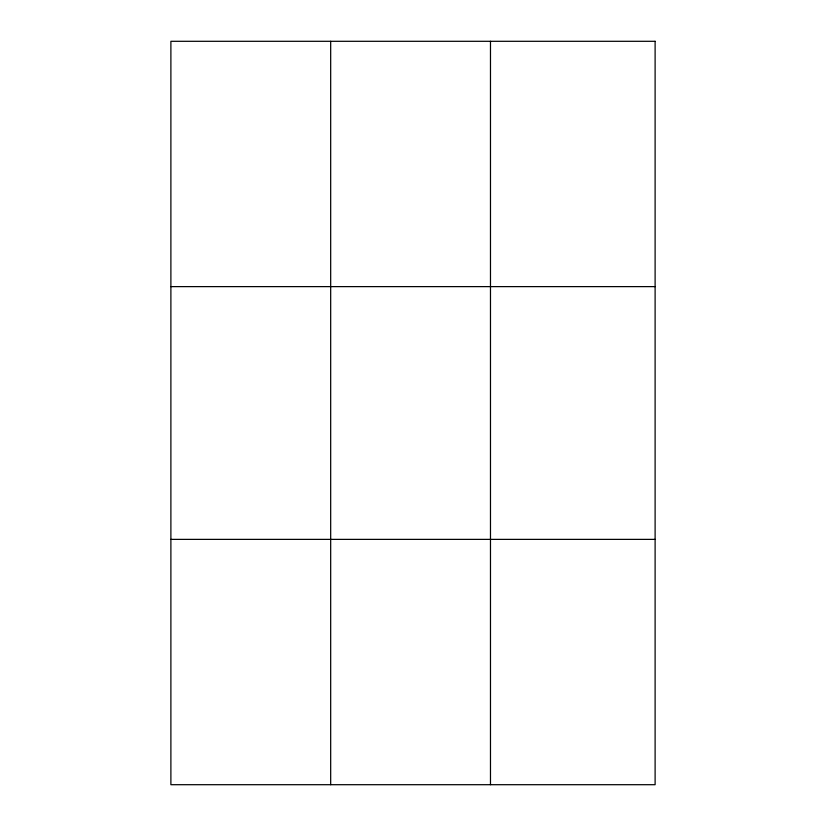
<?xml version="1.0" encoding="UTF-8"?>
<svg xmlns="http://www.w3.org/2000/svg" width="826" height="826" viewBox="0 0 826 826"><rect width="100%" height="100%" fill="white"/><g stroke="black" fill="none" stroke-linecap="round" stroke-linejoin="round"><path stroke-width="1.24" d="M330.679 784.7L330.679 41.3M490.479 784.7L490.479 41.3M170.889 286.622L655.111 286.622M170.889 539.378L655.111 539.378M655.111 41.3L655.111 784.7L170.889 784.7L170.889 41.3L655.111 41.3"/></g></svg>
